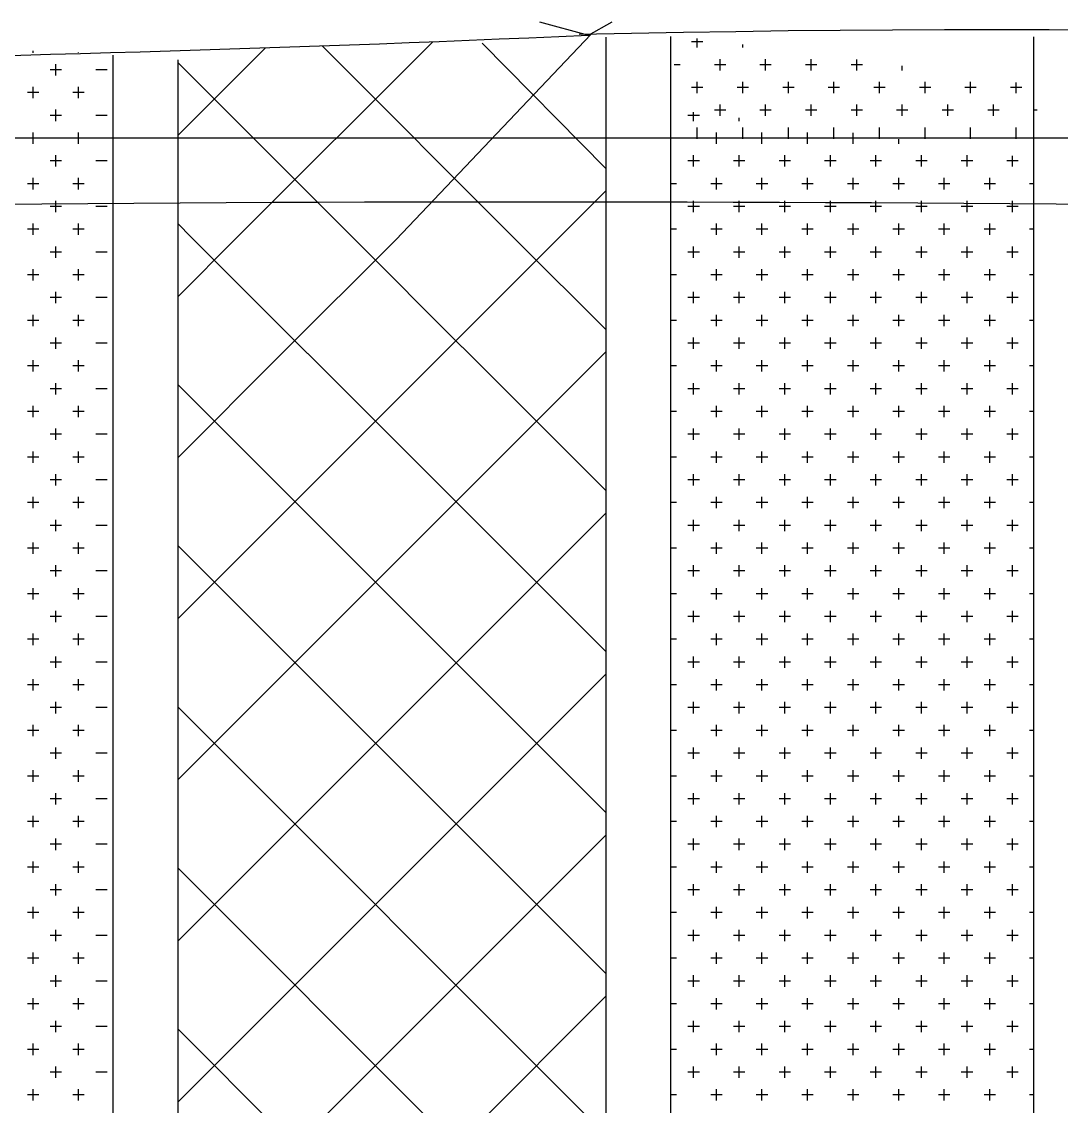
# Model space of a CAD drawing. Header units: inches. Extents: x 18.5 to 61, y 8.5 to 33.3.
# Drawn here: x 34.6891 to 34.9532, y 27.7545 to 28.0301 of the extents above; entities that cross this region are included whole.
import ezdxf

# ---------------------------------------------------------------- set-up
doc = ezdxf.new("R2010")
doc.units = ezdxf.units.IN
doc.header["$MEASUREMENT"] = 0
for name, color, linetype in [('02', 2, 'Continuous'), ('4', 4, 'Continuous'), ('8', 8, 'Continuous')]:
    doc.layers.add(name, color=color, linetype=linetype)

msp = doc.modelspace()

# ---------------------------------------------------------------- hatches: boundary and pattern name
at = {"layer": '8'}
h = msp.add_hatch(dxfattribs=at)
h.set_pattern_fill('ANSI37', color=256, scale=0.231517, style=0)
h.set_pattern_definition([(135, (276.779387, 181.9363), (0.0204634236, 0.0204634236), []), (45, (276.779387, 181.9363), (0.0204634236, -0.0204634236), [])])
h.paths.add_polyline_path([(34.72873, 27.94441), (34.83747, 27.94891), (34.83747, 27.47433), (34.72873, 27.47433)])

# ---------------------------------------------------------------- linework, layer by layer
at = {"layer": '02'}
for p, q in [((34.7842, 27.97476), (34.83365, 28.02687)), ((34.83747, 28.02615), (34.83747, 27.47433)), ((34.85395, 28.0263), (34.85395, 27.47433)), ((34.86074, 28.02349), (34.86074, 28.02579)), ((34.94621, 28.02624), (34.94621, 27.47433)), ((34.69197, 28.02221), (34.69197, 28.02268)), ((34.72873, 28.00114), (34.75104, 28.02345)), ((34.74378, 27.97527), (34.79352, 28.02501)), ((34.81517, 27.97419), (34.76541, 28.02395)), ((34.83747, 27.99282), (34.80606, 28.02463)), ((34.86218, 28.02494), (34.85929, 28.02494)), ((34.87231, 28.02349), (34.87231, 28.02433)), ((34.70355, 28.02221), (34.70355, 28.02224)), ((34.71225, 28.02162), (34.71225, 27.47433)), ((34.72873, 28.02037), (34.72873, 27.47433)), ((34.86653, 28.0177), (34.86653, 28.0206)), ((34.8781, 28.0177), (34.8781, 28.0206)), ((34.88968, 28.0177), (34.88968, 28.0206)), ((34.90125, 28.0177), (34.90125, 28.0205)), ((34.69921, 28.01787), (34.69631, 28.01787)), ((34.69776, 28.01642), (34.69776, 28.01932)), ((34.71078, 28.01787), (34.70789, 28.01787)), ((34.77352, 27.97492), (34.72873, 28.01971)), ((34.8564, 28.01915), (34.85486, 28.01915)), ((34.86797, 28.01915), (34.86508, 28.01915)), ((34.87955, 28.01915), (34.87665, 28.01915)), ((34.89112, 28.01915), (34.88823, 28.01915)), ((34.9027, 28.01915), (34.89981, 28.01915)), ((34.91283, 28.0177), (34.91283, 28.01889)), ((34.86074, 28.01192), (34.86074, 28.01481)), ((34.87231, 28.01192), (34.87231, 28.01481)), ((34.88389, 28.01192), (34.88389, 28.01481)), ((34.89547, 28.01192), (34.89547, 28.01481)), ((34.90704, 28.01192), (34.90704, 28.01481)), ((34.91862, 28.01192), (34.91862, 28.01481)), ((34.93019, 28.01192), (34.93019, 28.01481)), ((34.94177, 28.01192), (34.94177, 28.01465)), ((34.69342, 28.01208), (34.69052, 28.01208)), ((34.69197, 28.01064), (34.69197, 28.01353)), ((34.70499, 28.01208), (34.7021, 28.01208)), ((34.70355, 28.01064), (34.70355, 28.01353)), ((34.86218, 28.01336), (34.85929, 28.01336)), ((34.87376, 28.01336), (34.87087, 28.01336)), ((34.88534, 28.01336), (34.88244, 28.01336)), ((34.89691, 28.01336), (34.89402, 28.01336)), ((34.90849, 28.01336), (34.90559, 28.01336)), ((34.92006, 28.01336), (34.91717, 28.01336)), ((34.93164, 28.01336), (34.92875, 28.01336)), ((34.94322, 28.01336), (34.94032, 28.01336)), ((34.86653, 28.00613), (34.86653, 28.00902)), ((34.8781, 28.00613), (34.8781, 28.00902)), ((34.88968, 28.00613), (34.88968, 28.00902)), ((34.90125, 28.00613), (34.90125, 28.00902)), ((34.91283, 28.00613), (34.91283, 28.00902)), ((34.92441, 28.00613), (34.92441, 28.00902)), ((34.93598, 28.00613), (34.93598, 28.00902)), ((34.69921, 28.00629), (34.69631, 28.00629)), ((34.69776, 28.00485), (34.69776, 28.00774)), ((34.71078, 28.00629), (34.70789, 28.00629)), ((34.86127, 28.00629), (34.85837, 28.00629)), ((34.85982, 28.00485), (34.85982, 28.00714)), ((34.86797, 28.00757), (34.86508, 28.00757)), ((34.87955, 28.00757), (34.87665, 28.00757)), ((34.89112, 28.00757), (34.88823, 28.00757)), ((34.9027, 28.00757), (34.89981, 28.00757)), ((34.91428, 28.00757), (34.91138, 28.00757)), ((34.92585, 28.00757), (34.92296, 28.00757)), ((34.93743, 28.00757), (34.93453, 28.00757)), ((34.94713, 28.00757), (34.94611, 28.00757)), ((34.8714, 28.00485), (34.8714, 28.00569)), ((34.21736, 28.00057), (35.42063, 28.00057)), ((34.69197, 27.99906), (34.69197, 28.00195)), ((34.70355, 27.99906), (34.70355, 28.00195)), ((34.86074, 28.00034), (34.86074, 28.00323)), ((34.86561, 27.99906), (34.86561, 28.00195)), ((34.87231, 28.00034), (34.87231, 28.00323)), ((34.87718, 27.99906), (34.87718, 28.00195)), ((34.88389, 28.00034), (34.88389, 28.00323)), ((34.88876, 27.99906), (34.88876, 28.00195)), ((34.89547, 28.00034), (34.89547, 28.00323)), ((34.90034, 27.99906), (34.90034, 28.00186)), ((34.90704, 28.00034), (34.90704, 28.00323)), ((34.91862, 28.00034), (34.91862, 28.00323)), ((34.93019, 28.00034), (34.93019, 28.00323)), ((34.94177, 28.00034), (34.94177, 28.00323)), ((34.91191, 27.99906), (34.91191, 28.00024)), ((34.69776, 27.99327), (34.69776, 27.99617)), ((34.85982, 27.99327), (34.85982, 27.99617)), ((34.8714, 27.99327), (34.8714, 27.99617)), ((34.88297, 27.99327), (34.88297, 27.99617)), ((34.89455, 27.99327), (34.89455, 27.99617)), ((34.90612, 27.99327), (34.90612, 27.99617)), ((34.9177, 27.99327), (34.9177, 27.99617)), ((34.92928, 27.99327), (34.92928, 27.99617)), ((34.94085, 27.99327), (34.94085, 27.996)), ((34.69921, 27.99472), (34.69631, 27.99472)), ((34.71078, 27.99472), (34.70789, 27.99472)), ((34.86127, 27.99472), (34.85837, 27.99472)), ((34.87284, 27.99472), (34.86995, 27.99472)), ((34.88442, 27.99472), (34.88153, 27.99472)), ((34.89599, 27.99472), (34.8931, 27.99472)), ((34.90757, 27.99472), (34.90468, 27.99472)), ((34.91915, 27.99472), (34.91625, 27.99472)), ((34.93072, 27.99472), (34.92783, 27.99472)), ((34.9423, 27.99472), (34.9394, 27.99472)), ((34.69197, 27.98748), (34.69197, 27.99038)), ((34.70355, 27.98748), (34.70355, 27.99038)), ((34.86561, 27.98748), (34.86561, 27.99038)), ((34.87718, 27.98748), (34.87718, 27.99038)), ((34.88876, 27.98748), (34.88876, 27.99038)), ((34.90034, 27.98748), (34.90034, 27.99038)), ((34.91191, 27.98748), (34.91191, 27.99038)), ((34.92349, 27.98748), (34.92349, 27.99038)), ((34.93506, 27.98748), (34.93506, 27.99038)), ((34.69342, 27.98893), (34.69052, 27.98893)), ((34.70499, 27.98893), (34.7021, 27.98893)), ((34.82436, 27.974), (34.83747, 27.9871)), ((34.85548, 27.98893), (34.85395, 27.98893)), ((34.86706, 27.98893), (34.86416, 27.98893)), ((34.87863, 27.98893), (34.87574, 27.98893)), ((34.89021, 27.98893), (34.88731, 27.98893)), ((34.90178, 27.98893), (34.89889, 27.98893)), ((34.91336, 27.98893), (34.91046, 27.98893)), ((34.92493, 27.98893), (34.92204, 27.98893)), ((34.93651, 27.98893), (34.93362, 27.98893)), ((34.94621, 27.98893), (34.94519, 27.98893)), ((34.69776, 27.9817), (34.69776, 27.98459)), ((34.85982, 27.9817), (34.85982, 27.98459)), ((34.8714, 27.9817), (34.8714, 27.98459)), ((34.88297, 27.9817), (34.88297, 27.98459)), ((34.89455, 27.9817), (34.89455, 27.98459)), ((34.90612, 27.9817), (34.90612, 27.98459)), ((34.9177, 27.9817), (34.9177, 27.98459)), ((34.92928, 27.9817), (34.92928, 27.98459)), ((34.94085, 27.9817), (34.94085, 27.98459)), ((34.69921, 27.98314), (34.69631, 27.98314)), ((34.71078, 27.98314), (34.70789, 27.98314)), ((34.86127, 27.98314), (34.85837, 27.98314)), ((34.87284, 27.98314), (34.86995, 27.98314)), ((34.88442, 27.98314), (34.88153, 27.98314)), ((34.89599, 27.98314), (34.8931, 27.98314)), ((34.90757, 27.98314), (34.90468, 27.98314)), ((34.91915, 27.98314), (34.91625, 27.98314)), ((34.93072, 27.98314), (34.92783, 27.98314)), ((34.9423, 27.98314), (34.9394, 27.98314)), ((34.69197, 27.97591), (34.69197, 27.9788)), ((34.70355, 27.97591), (34.70355, 27.9788)), ((34.73215, 27.97537), (34.72873, 27.97879)), ((34.86561, 27.97591), (34.86561, 27.9788)), ((34.87718, 27.97591), (34.87718, 27.9788)), ((34.88876, 27.97591), (34.88876, 27.9788)), ((34.90034, 27.97591), (34.90034, 27.9788)), ((34.91191, 27.97591), (34.91191, 27.9788)), ((34.92349, 27.97591), (34.92349, 27.9788)), ((34.93506, 27.97591), (34.93506, 27.9788)), ((34.69342, 27.97735), (34.69052, 27.97735)), ((34.70499, 27.97735), (34.7021, 27.97735)), ((34.85548, 27.97735), (34.85395, 27.97735)), ((34.86706, 27.97735), (34.86416, 27.97735)), ((34.87863, 27.97735), (34.87574, 27.97735)), ((34.89021, 27.97735), (34.88731, 27.97735)), ((34.90178, 27.97735), (34.89889, 27.97735)), ((34.91336, 27.97735), (34.91046, 27.97735)), ((34.92493, 27.97735), (34.92204, 27.97735)), ((34.93651, 27.97735), (34.93362, 27.97735)), ((34.94621, 27.97735), (34.94519, 27.97735)), ((34.69776, 27.97012), (34.69776, 27.97301)), ((34.72873, 27.96021), (34.74378, 27.97527)), ((34.76174, 27.94577), (34.73215, 27.97537)), ((34.75493, 27.94549), (34.7842, 27.97476)), ((34.80104, 27.9474), (34.77352, 27.97492)), ((34.79762, 27.94726), (34.82436, 27.974)), ((34.83747, 27.9519), (34.81517, 27.97419)), ((34.85982, 27.97012), (34.85982, 27.97301)), ((34.8714, 27.97012), (34.8714, 27.97301)), ((34.88297, 27.97012), (34.88297, 27.97301)), ((34.89455, 27.97012), (34.89455, 27.97301)), ((34.90612, 27.97012), (34.90612, 27.97301)), ((34.9177, 27.97012), (34.9177, 27.97301)), ((34.92928, 27.97012), (34.92928, 27.97301)), ((34.94085, 27.97012), (34.94085, 27.97301)), ((34.69921, 27.97157), (34.69631, 27.97157)), ((34.71078, 27.97157), (34.70789, 27.97157)), ((34.86127, 27.97157), (34.85837, 27.97157)), ((34.87284, 27.97157), (34.86995, 27.97157)), ((34.88442, 27.97157), (34.88153, 27.97157)), ((34.89599, 27.97157), (34.8931, 27.97157)), ((34.90757, 27.97157), (34.90468, 27.97157)), ((34.91915, 27.97157), (34.91625, 27.97157)), ((34.93072, 27.97157), (34.92783, 27.97157)), ((34.9423, 27.97157), (34.9394, 27.97157)), ((34.69342, 27.96578), (34.69052, 27.96578)), ((34.69197, 27.96433), (34.69197, 27.96723)), ((34.70499, 27.96578), (34.7021, 27.96578)), ((34.70355, 27.96433), (34.70355, 27.96723)), ((34.85548, 27.96578), (34.85395, 27.96578)), ((34.86706, 27.96578), (34.86416, 27.96578)), ((34.86561, 27.96433), (34.86561, 27.96723)), ((34.87863, 27.96578), (34.87574, 27.96578)), ((34.87718, 27.96433), (34.87718, 27.96723)), ((34.89021, 27.96578), (34.88731, 27.96578)), ((34.88876, 27.96433), (34.88876, 27.96723)), ((34.90178, 27.96578), (34.89889, 27.96578)), ((34.90034, 27.96433), (34.90034, 27.96723)), ((34.91336, 27.96578), (34.91046, 27.96578)), ((34.91191, 27.96433), (34.91191, 27.96723)), ((34.92493, 27.96578), (34.92204, 27.96578)), ((34.92349, 27.96433), (34.92349, 27.96723)), ((34.93651, 27.96578), (34.93362, 27.96578)), ((34.93506, 27.96433), (34.93506, 27.96723)), ((34.94621, 27.96578), (34.94519, 27.96578)), ((34.69921, 27.95999), (34.69631, 27.95999)), ((34.69776, 27.95854), (34.69776, 27.96144)), ((34.71078, 27.95999), (34.70789, 27.95999)), ((34.86127, 27.95999), (34.85837, 27.95999)), ((34.85982, 27.95854), (34.85982, 27.96144)), ((34.87284, 27.95999), (34.86995, 27.95999)), ((34.8714, 27.95854), (34.8714, 27.96144)), ((34.88442, 27.95999), (34.88153, 27.95999)), ((34.88297, 27.95854), (34.88297, 27.96144)), ((34.89599, 27.95999), (34.8931, 27.95999)), ((34.89455, 27.95854), (34.89455, 27.96144)), ((34.90757, 27.95999), (34.90468, 27.95999)), ((34.90612, 27.95854), (34.90612, 27.96144)), ((34.91915, 27.95999), (34.91625, 27.95999)), ((34.9177, 27.95854), (34.9177, 27.96144)), ((34.93072, 27.95999), (34.92783, 27.95999)), ((34.92928, 27.95854), (34.92928, 27.96144)), ((34.9423, 27.95999), (34.9394, 27.95999)), ((34.94085, 27.95854), (34.94085, 27.96144)), ((34.69342, 27.9542), (34.69052, 27.9542)), ((34.69197, 27.95276), (34.69197, 27.95565)), ((34.70499, 27.9542), (34.7021, 27.9542)), ((34.70355, 27.95276), (34.70355, 27.95565)), ((34.85548, 27.9542), (34.85395, 27.9542)), ((34.86706, 27.9542), (34.86416, 27.9542)), ((34.86561, 27.95276), (34.86561, 27.95565)), ((34.87863, 27.9542), (34.87574, 27.9542)), ((34.87718, 27.95276), (34.87718, 27.95565)), ((34.89021, 27.9542), (34.88731, 27.9542)), ((34.88876, 27.95276), (34.88876, 27.95565)), ((34.90178, 27.9542), (34.89889, 27.9542)), ((34.90034, 27.95276), (34.90034, 27.95565)), ((34.91336, 27.9542), (34.91046, 27.9542)), ((34.91191, 27.95276), (34.91191, 27.95565)), ((34.92493, 27.9542), (34.92204, 27.9542)), ((34.92349, 27.95276), (34.92349, 27.95565)), ((34.93651, 27.9542), (34.93362, 27.9542)), ((34.93506, 27.95276), (34.93506, 27.95565)), ((34.94621, 27.9542), (34.94519, 27.9542)), ((34.69921, 27.94842), (34.69631, 27.94842)), ((34.69776, 27.94697), (34.69776, 27.94986)), ((34.71078, 27.94842), (34.70789, 27.94842)), ((34.86127, 27.94842), (34.85837, 27.94842)), ((34.85982, 27.94697), (34.85982, 27.94986)), ((34.87284, 27.94842), (34.86995, 27.94842)), ((34.8714, 27.94697), (34.8714, 27.94986)), ((34.88442, 27.94842), (34.88153, 27.94842)), ((34.88297, 27.94697), (34.88297, 27.94986)), ((34.89599, 27.94842), (34.8931, 27.94842)), ((34.89455, 27.94697), (34.89455, 27.94986)), ((34.90757, 27.94842), (34.90468, 27.94842)), ((34.90612, 27.94697), (34.90612, 27.94986)), ((34.91915, 27.94842), (34.91625, 27.94842)), ((34.9177, 27.94697), (34.9177, 27.94986)), ((34.93072, 27.94842), (34.92783, 27.94842)), ((34.92928, 27.94697), (34.92928, 27.94986)), ((34.9423, 27.94842), (34.9394, 27.94842)), ((34.94085, 27.94697), (34.94085, 27.94986)), ((34.69197, 27.94118), (34.69197, 27.94407)), ((34.70355, 27.94118), (34.70355, 27.94407)), ((34.86561, 27.94118), (34.86561, 27.94407)), ((34.87718, 27.94118), (34.87718, 27.94407)), ((34.88876, 27.94118), (34.88876, 27.94407)), ((34.90034, 27.94118), (34.90034, 27.94407)), ((34.91191, 27.94118), (34.91191, 27.94407)), ((34.92349, 27.94118), (34.92349, 27.94407)), ((34.93506, 27.94118), (34.93506, 27.94407)), ((34.69342, 27.94263), (34.69052, 27.94263)), ((34.70499, 27.94263), (34.7021, 27.94263)), ((34.85548, 27.94263), (34.85395, 27.94263)), ((34.86706, 27.94263), (34.86416, 27.94263)), ((34.87863, 27.94263), (34.87574, 27.94263)), ((34.89021, 27.94263), (34.88731, 27.94263)), ((34.90178, 27.94263), (34.89889, 27.94263)), ((34.91336, 27.94263), (34.91046, 27.94263)), ((34.92493, 27.94263), (34.92204, 27.94263)), ((34.93651, 27.94263), (34.93362, 27.94263)), ((34.94621, 27.94263), (34.94519, 27.94263)), ((34.69776, 27.93539), (34.69776, 27.93829)), ((34.85982, 27.93539), (34.85982, 27.93829)), ((34.8714, 27.93539), (34.8714, 27.93829)), ((34.88297, 27.93539), (34.88297, 27.93829)), ((34.89455, 27.93539), (34.89455, 27.93829)), ((34.90612, 27.93539), (34.90612, 27.93829)), ((34.9177, 27.93539), (34.9177, 27.93829)), ((34.92928, 27.93539), (34.92928, 27.93829)), ((34.94085, 27.93539), (34.94085, 27.93829)), ((34.69921, 27.93684), (34.69631, 27.93684)), ((34.71078, 27.93684), (34.70789, 27.93684)), ((34.86127, 27.93684), (34.85837, 27.93684)), ((34.87284, 27.93684), (34.86995, 27.93684)), ((34.88442, 27.93684), (34.88153, 27.93684)), ((34.89599, 27.93684), (34.8931, 27.93684)), ((34.90757, 27.93684), (34.90468, 27.93684)), ((34.91915, 27.93684), (34.91625, 27.93684)), ((34.93072, 27.93684), (34.92783, 27.93684)), ((34.9423, 27.93684), (34.9394, 27.93684)), ((34.69197, 27.9296), (34.69197, 27.9325)), ((34.70355, 27.9296), (34.70355, 27.9325)), ((34.86561, 27.9296), (34.86561, 27.9325)), ((34.87718, 27.9296), (34.87718, 27.9325)), ((34.88876, 27.9296), (34.88876, 27.9325)), ((34.90034, 27.9296), (34.90034, 27.9325)), ((34.91191, 27.9296), (34.91191, 27.9325)), ((34.92349, 27.9296), (34.92349, 27.9325)), ((34.93506, 27.9296), (34.93506, 27.9325)), ((34.69342, 27.93105), (34.69052, 27.93105)), ((34.70499, 27.93105), (34.7021, 27.93105)), ((34.85548, 27.93105), (34.85395, 27.93105)), ((34.86706, 27.93105), (34.86416, 27.93105)), ((34.87863, 27.93105), (34.87574, 27.93105)), ((34.89021, 27.93105), (34.88731, 27.93105)), ((34.90178, 27.93105), (34.89889, 27.93105)), ((34.91336, 27.93105), (34.91046, 27.93105)), ((34.92493, 27.93105), (34.92204, 27.93105)), ((34.93651, 27.93105), (34.93362, 27.93105)), ((34.94621, 27.93105), (34.94519, 27.93105)), ((34.69776, 27.92382), (34.69776, 27.92671)), ((34.85982, 27.92382), (34.85982, 27.92671)), ((34.8714, 27.92382), (34.8714, 27.92671)), ((34.88297, 27.92382), (34.88297, 27.92671)), ((34.89455, 27.92382), (34.89455, 27.92671)), ((34.90612, 27.92382), (34.90612, 27.92671)), ((34.9177, 27.92382), (34.9177, 27.92671)), ((34.92928, 27.92382), (34.92928, 27.92671)), ((34.94085, 27.92382), (34.94085, 27.92671)), ((34.69921, 27.92526), (34.69631, 27.92526)), ((34.71078, 27.92526), (34.70789, 27.92526)), ((34.86127, 27.92526), (34.85837, 27.92526)), ((34.87284, 27.92526), (34.86995, 27.92526)), ((34.88442, 27.92526), (34.88153, 27.92526)), ((34.89599, 27.92526), (34.8931, 27.92526)), ((34.90757, 27.92526), (34.90468, 27.92526)), ((34.91915, 27.92526), (34.91625, 27.92526)), ((34.93072, 27.92526), (34.92783, 27.92526)), ((34.9423, 27.92526), (34.9394, 27.92526)), ((34.69197, 27.91803), (34.69197, 27.92092)), ((34.70355, 27.91803), (34.70355, 27.92092)), ((34.86561, 27.91803), (34.86561, 27.92092)), ((34.87718, 27.91803), (34.87718, 27.92092)), ((34.88876, 27.91803), (34.88876, 27.92092)), ((34.90034, 27.91803), (34.90034, 27.92092)), ((34.91191, 27.91803), (34.91191, 27.92092)), ((34.92349, 27.91803), (34.92349, 27.92092)), ((34.93506, 27.91803), (34.93506, 27.92092)), ((34.69342, 27.91948), (34.69052, 27.91948)), ((34.70499, 27.91948), (34.7021, 27.91948)), ((34.85548, 27.91948), (34.85395, 27.91948)), ((34.86706, 27.91948), (34.86416, 27.91948)), ((34.87863, 27.91948), (34.87574, 27.91948)), ((34.89021, 27.91948), (34.88731, 27.91948)), ((34.90178, 27.91948), (34.89889, 27.91948)), ((34.91336, 27.91948), (34.91046, 27.91948)), ((34.92493, 27.91948), (34.92204, 27.91948)), ((34.93651, 27.91948), (34.93362, 27.91948)), ((34.94621, 27.91948), (34.94519, 27.91948)), ((34.69921, 27.91369), (34.69631, 27.91369)), ((34.69776, 27.91224), (34.69776, 27.91513)), ((34.71078, 27.91369), (34.70789, 27.91369)), ((34.86127, 27.91369), (34.85837, 27.91369)), ((34.85982, 27.91224), (34.85982, 27.91513)), ((34.87284, 27.91369), (34.86995, 27.91369)), ((34.8714, 27.91224), (34.8714, 27.91513)), ((34.88442, 27.91369), (34.88153, 27.91369)), ((34.88297, 27.91224), (34.88297, 27.91513)), ((34.89599, 27.91369), (34.8931, 27.91369)), ((34.89455, 27.91224), (34.89455, 27.91513)), ((34.90757, 27.91369), (34.90468, 27.91369)), ((34.90612, 27.91224), (34.90612, 27.91513)), ((34.91915, 27.91369), (34.91625, 27.91369)), ((34.9177, 27.91224), (34.9177, 27.91513)), ((34.93072, 27.91369), (34.92783, 27.91369)), ((34.92928, 27.91224), (34.92928, 27.91513)), ((34.9423, 27.91369), (34.9394, 27.91369)), ((34.94085, 27.91224), (34.94085, 27.91513)), ((34.69342, 27.9079), (34.69052, 27.9079)), ((34.69197, 27.90645), (34.69197, 27.90935)), ((34.70499, 27.9079), (34.7021, 27.9079)), ((34.70355, 27.90645), (34.70355, 27.90935)), ((34.85548, 27.9079), (34.85395, 27.9079)), ((34.86706, 27.9079), (34.86416, 27.9079)), ((34.86561, 27.90645), (34.86561, 27.90935)), ((34.87863, 27.9079), (34.87574, 27.9079)), ((34.87718, 27.90645), (34.87718, 27.90935)), ((34.89021, 27.9079), (34.88731, 27.9079)), ((34.88876, 27.90645), (34.88876, 27.90935)), ((34.90178, 27.9079), (34.89889, 27.9079)), ((34.90034, 27.90645), (34.90034, 27.90935)), ((34.91336, 27.9079), (34.91046, 27.9079)), ((34.91191, 27.90645), (34.91191, 27.90935)), ((34.92493, 27.9079), (34.92204, 27.9079)), ((34.92349, 27.90645), (34.92349, 27.90935)), ((34.93651, 27.9079), (34.93362, 27.9079)), ((34.93506, 27.90645), (34.93506, 27.90935)), ((34.94621, 27.9079), (34.94519, 27.9079)), ((34.69921, 27.90211), (34.69631, 27.90211)), ((34.69776, 27.90066), (34.69776, 27.90356)), ((34.71078, 27.90211), (34.70789, 27.90211)), ((34.86127, 27.90211), (34.85837, 27.90211)), ((34.85982, 27.90066), (34.85982, 27.90356)), ((34.87284, 27.90211), (34.86995, 27.90211)), ((34.8714, 27.90066), (34.8714, 27.90356)), ((34.88442, 27.90211), (34.88153, 27.90211)), ((34.88297, 27.90066), (34.88297, 27.90356)), ((34.89599, 27.90211), (34.8931, 27.90211)), ((34.89455, 27.90066), (34.89455, 27.90356)), ((34.90757, 27.90211), (34.90468, 27.90211)), ((34.90612, 27.90066), (34.90612, 27.90356)), ((34.91915, 27.90211), (34.91625, 27.90211)), ((34.9177, 27.90066), (34.9177, 27.90356)), ((34.93072, 27.90211), (34.92783, 27.90211)), ((34.92928, 27.90066), (34.92928, 27.90356)), ((34.9423, 27.90211), (34.9394, 27.90211)), ((34.94085, 27.90066), (34.94085, 27.90356)), ((34.69342, 27.89632), (34.69052, 27.89632)), ((34.69197, 27.89488), (34.69197, 27.89777)), ((34.70499, 27.89632), (34.7021, 27.89632)), ((34.70355, 27.89488), (34.70355, 27.89777)), ((34.85548, 27.89632), (34.85395, 27.89632)), ((34.86706, 27.89632), (34.86416, 27.89632)), ((34.86561, 27.89488), (34.86561, 27.89777)), ((34.87863, 27.89632), (34.87574, 27.89632)), ((34.87718, 27.89488), (34.87718, 27.89777)), ((34.89021, 27.89632), (34.88731, 27.89632)), ((34.88876, 27.89488), (34.88876, 27.89777)), ((34.90178, 27.89632), (34.89889, 27.89632)), ((34.90034, 27.89488), (34.90034, 27.89777)), ((34.91336, 27.89632), (34.91046, 27.89632)), ((34.91191, 27.89488), (34.91191, 27.89777)), ((34.92493, 27.89632), (34.92204, 27.89632)), ((34.92349, 27.89488), (34.92349, 27.89777)), ((34.93651, 27.89632), (34.93362, 27.89632)), ((34.93506, 27.89488), (34.93506, 27.89777)), ((34.94621, 27.89632), (34.94519, 27.89632)), ((34.69921, 27.89054), (34.69631, 27.89054)), ((34.69776, 27.88909), (34.69776, 27.89198)), ((34.71078, 27.89054), (34.70789, 27.89054)), ((34.86127, 27.89054), (34.85837, 27.89054)), ((34.85982, 27.88909), (34.85982, 27.89198)), ((34.87284, 27.89054), (34.86995, 27.89054)), ((34.8714, 27.88909), (34.8714, 27.89198)), ((34.88442, 27.89054), (34.88153, 27.89054)), ((34.88297, 27.88909), (34.88297, 27.89198)), ((34.89599, 27.89054), (34.8931, 27.89054)), ((34.89455, 27.88909), (34.89455, 27.89198)), ((34.90757, 27.89054), (34.90468, 27.89054)), ((34.90612, 27.88909), (34.90612, 27.89198)), ((34.91915, 27.89054), (34.91625, 27.89054)), ((34.9177, 27.88909), (34.9177, 27.89198)), ((34.93072, 27.89054), (34.92783, 27.89054)), ((34.92928, 27.88909), (34.92928, 27.89198)), ((34.9423, 27.89054), (34.9394, 27.89054)), ((34.94085, 27.88909), (34.94085, 27.89198)), ((34.69197, 27.8833), (34.69197, 27.88619)), ((34.70355, 27.8833), (34.70355, 27.88619)), ((34.86561, 27.8833), (34.86561, 27.88619)), ((34.87718, 27.8833), (34.87718, 27.88619)), ((34.88876, 27.8833), (34.88876, 27.88619)), ((34.90034, 27.8833), (34.90034, 27.88619)), ((34.91191, 27.8833), (34.91191, 27.88619)), ((34.92349, 27.8833), (34.92349, 27.88619)), ((34.93506, 27.8833), (34.93506, 27.88619)), ((34.69342, 27.88475), (34.69052, 27.88475)), ((34.70499, 27.88475), (34.7021, 27.88475)), ((34.85548, 27.88475), (34.85395, 27.88475)), ((34.86706, 27.88475), (34.86416, 27.88475)), ((34.87863, 27.88475), (34.87574, 27.88475)), ((34.89021, 27.88475), (34.88731, 27.88475)), ((34.90178, 27.88475), (34.89889, 27.88475)), ((34.91336, 27.88475), (34.91046, 27.88475)), ((34.92493, 27.88475), (34.92204, 27.88475)), ((34.93651, 27.88475), (34.93362, 27.88475)), ((34.94621, 27.88475), (34.94519, 27.88475)), ((34.69776, 27.87751), (34.69776, 27.88041)), ((34.85982, 27.87751), (34.85982, 27.88041)), ((34.8714, 27.87751), (34.8714, 27.88041)), ((34.88297, 27.87751), (34.88297, 27.88041)), ((34.89455, 27.87751), (34.89455, 27.88041)), ((34.90612, 27.87751), (34.90612, 27.88041)), ((34.9177, 27.87751), (34.9177, 27.88041)), ((34.92928, 27.87751), (34.92928, 27.88041)), ((34.94085, 27.87751), (34.94085, 27.88041)), ((34.69921, 27.87896), (34.69631, 27.87896)), ((34.71078, 27.87896), (34.70789, 27.87896)), ((34.86127, 27.87896), (34.85837, 27.87896)), ((34.87284, 27.87896), (34.86995, 27.87896)), ((34.88442, 27.87896), (34.88153, 27.87896)), ((34.89599, 27.87896), (34.8931, 27.87896)), ((34.90757, 27.87896), (34.90468, 27.87896)), ((34.91915, 27.87896), (34.91625, 27.87896)), ((34.93072, 27.87896), (34.92783, 27.87896)), ((34.9423, 27.87896), (34.9394, 27.87896)), ((34.69197, 27.87172), (34.69197, 27.87462)), ((34.70355, 27.87172), (34.70355, 27.87462)), ((34.86561, 27.87172), (34.86561, 27.87462)), ((34.87718, 27.87172), (34.87718, 27.87462)), ((34.88876, 27.87172), (34.88876, 27.87462)), ((34.90034, 27.87172), (34.90034, 27.87462)), ((34.91191, 27.87172), (34.91191, 27.87462)), ((34.92349, 27.87172), (34.92349, 27.87462)), ((34.93506, 27.87172), (34.93506, 27.87462)), ((34.69342, 27.87317), (34.69052, 27.87317)), ((34.70499, 27.87317), (34.7021, 27.87317)), ((34.85548, 27.87317), (34.85395, 27.87317)), ((34.86706, 27.87317), (34.86416, 27.87317)), ((34.87863, 27.87317), (34.87574, 27.87317)), ((34.89021, 27.87317), (34.88731, 27.87317)), ((34.90178, 27.87317), (34.89889, 27.87317)), ((34.91336, 27.87317), (34.91046, 27.87317)), ((34.92493, 27.87317), (34.92204, 27.87317)), ((34.93651, 27.87317), (34.93362, 27.87317)), ((34.94621, 27.87317), (34.94519, 27.87317)), ((34.69776, 27.86594), (34.69776, 27.86883)), ((34.85982, 27.86594), (34.85982, 27.86883)), ((34.8714, 27.86594), (34.8714, 27.86883)), ((34.88297, 27.86594), (34.88297, 27.86883)), ((34.89455, 27.86594), (34.89455, 27.86883)), ((34.90612, 27.86594), (34.90612, 27.86883)), ((34.9177, 27.86594), (34.9177, 27.86883)), ((34.92928, 27.86594), (34.92928, 27.86883)), ((34.94085, 27.86594), (34.94085, 27.86883)), ((34.69921, 27.86738), (34.69631, 27.86738)), ((34.71078, 27.86738), (34.70789, 27.86738)), ((34.86127, 27.86738), (34.85837, 27.86738)), ((34.87284, 27.86738), (34.86995, 27.86738)), ((34.88442, 27.86738), (34.88153, 27.86738)), ((34.89599, 27.86738), (34.8931, 27.86738)), ((34.90757, 27.86738), (34.90468, 27.86738)), ((34.91915, 27.86738), (34.91625, 27.86738)), ((34.93072, 27.86738), (34.92783, 27.86738)), ((34.9423, 27.86738), (34.9394, 27.86738)), ((34.69197, 27.86015), (34.69197, 27.86304)), ((34.70355, 27.86015), (34.70355, 27.86304)), ((34.86561, 27.86015), (34.86561, 27.86304)), ((34.87718, 27.86015), (34.87718, 27.86304)), ((34.88876, 27.86015), (34.88876, 27.86304)), ((34.90034, 27.86015), (34.90034, 27.86304)), ((34.91191, 27.86015), (34.91191, 27.86304)), ((34.92349, 27.86015), (34.92349, 27.86304)), ((34.93506, 27.86015), (34.93506, 27.86304)), ((34.69342, 27.8616), (34.69052, 27.8616)), ((34.70499, 27.8616), (34.7021, 27.8616)), ((34.85548, 27.8616), (34.85395, 27.8616)), ((34.86706, 27.8616), (34.86416, 27.8616)), ((34.87863, 27.8616), (34.87574, 27.8616)), ((34.89021, 27.8616), (34.88731, 27.8616)), ((34.90178, 27.8616), (34.89889, 27.8616)), ((34.91336, 27.8616), (34.91046, 27.8616)), ((34.92493, 27.8616), (34.92204, 27.8616)), ((34.93651, 27.8616), (34.93362, 27.8616)), ((34.94621, 27.8616), (34.94519, 27.8616)), ((34.69921, 27.85581), (34.69631, 27.85581)), ((34.69776, 27.85436), (34.69776, 27.85726)), ((34.71078, 27.85581), (34.70789, 27.85581)), ((34.86127, 27.85581), (34.85837, 27.85581)), ((34.85982, 27.85436), (34.85982, 27.85726)), ((34.87284, 27.85581), (34.86995, 27.85581)), ((34.8714, 27.85436), (34.8714, 27.85726)), ((34.88442, 27.85581), (34.88153, 27.85581)), ((34.88297, 27.85436), (34.88297, 27.85726)), ((34.89599, 27.85581), (34.8931, 27.85581)), ((34.89455, 27.85436), (34.89455, 27.85726)), ((34.90757, 27.85581), (34.90468, 27.85581)), ((34.90612, 27.85436), (34.90612, 27.85726)), ((34.91915, 27.85581), (34.91625, 27.85581)), ((34.9177, 27.85436), (34.9177, 27.85726)), ((34.93072, 27.85581), (34.92783, 27.85581)), ((34.92928, 27.85436), (34.92928, 27.85726)), ((34.9423, 27.85581), (34.9394, 27.85581)), ((34.94085, 27.85436), (34.94085, 27.85726)), ((34.69342, 27.85002), (34.69052, 27.85002)), ((34.69197, 27.84857), (34.69197, 27.85147)), ((34.70499, 27.85002), (34.7021, 27.85002)), ((34.70355, 27.84857), (34.70355, 27.85147)), ((34.85548, 27.85002), (34.85395, 27.85002)), ((34.86706, 27.85002), (34.86416, 27.85002)), ((34.86561, 27.84857), (34.86561, 27.85147)), ((34.87863, 27.85002), (34.87574, 27.85002)), ((34.87718, 27.84857), (34.87718, 27.85147)), ((34.89021, 27.85002), (34.88731, 27.85002)), ((34.88876, 27.84857), (34.88876, 27.85147)), ((34.90178, 27.85002), (34.89889, 27.85002)), ((34.90034, 27.84857), (34.90034, 27.85147)), ((34.91336, 27.85002), (34.91046, 27.85002)), ((34.91191, 27.84857), (34.91191, 27.85147)), ((34.92493, 27.85002), (34.92204, 27.85002)), ((34.92349, 27.84857), (34.92349, 27.85147)), ((34.93651, 27.85002), (34.93362, 27.85002)), ((34.93506, 27.84857), (34.93506, 27.85147)), ((34.94621, 27.85002), (34.94519, 27.85002)), ((34.69921, 27.84423), (34.69631, 27.84423)), ((34.69776, 27.84279), (34.69776, 27.84568)), ((34.71078, 27.84423), (34.70789, 27.84423)), ((34.86127, 27.84423), (34.85837, 27.84423)), ((34.85982, 27.84279), (34.85982, 27.84568)), ((34.87284, 27.84423), (34.86995, 27.84423)), ((34.8714, 27.84279), (34.8714, 27.84568)), ((34.88442, 27.84423), (34.88153, 27.84423)), ((34.88297, 27.84279), (34.88297, 27.84568)), ((34.89599, 27.84423), (34.8931, 27.84423)), ((34.89455, 27.84279), (34.89455, 27.84568)), ((34.90757, 27.84423), (34.90468, 27.84423)), ((34.90612, 27.84279), (34.90612, 27.84568)), ((34.91915, 27.84423), (34.91625, 27.84423)), ((34.9177, 27.84279), (34.9177, 27.84568)), ((34.93072, 27.84423), (34.92783, 27.84423)), ((34.92928, 27.84279), (34.92928, 27.84568)), ((34.9423, 27.84423), (34.9394, 27.84423)), ((34.94085, 27.84279), (34.94085, 27.84568)), ((34.69342, 27.83844), (34.69052, 27.83844)), ((34.69197, 27.837), (34.69197, 27.83989)), ((34.70499, 27.83844), (34.7021, 27.83844)), ((34.70355, 27.837), (34.70355, 27.83989)), ((34.85548, 27.83844), (34.85395, 27.83844)), ((34.86706, 27.83844), (34.86416, 27.83844)), ((34.86561, 27.837), (34.86561, 27.83989)), ((34.87863, 27.83844), (34.87574, 27.83844)), ((34.87718, 27.837), (34.87718, 27.83989)), ((34.89021, 27.83844), (34.88731, 27.83844)), ((34.88876, 27.837), (34.88876, 27.83989)), ((34.90178, 27.83844), (34.89889, 27.83844)), ((34.90034, 27.837), (34.90034, 27.83989)), ((34.91336, 27.83844), (34.91046, 27.83844)), ((34.91191, 27.837), (34.91191, 27.83989)), ((34.92493, 27.83844), (34.92204, 27.83844)), ((34.92349, 27.837), (34.92349, 27.83989)), ((34.93651, 27.83844), (34.93362, 27.83844)), ((34.93506, 27.837), (34.93506, 27.83989)), ((34.94621, 27.83844), (34.94519, 27.83844)), ((34.69921, 27.83266), (34.69631, 27.83266)), ((34.69776, 27.83121), (34.69776, 27.8341)), ((34.71078, 27.83266), (34.70789, 27.83266)), ((34.86127, 27.83266), (34.85837, 27.83266)), ((34.85982, 27.83121), (34.85982, 27.8341)), ((34.87284, 27.83266), (34.86995, 27.83266)), ((34.8714, 27.83121), (34.8714, 27.8341)), ((34.88442, 27.83266), (34.88153, 27.83266)), ((34.88297, 27.83121), (34.88297, 27.8341)), ((34.89599, 27.83266), (34.8931, 27.83266)), ((34.89455, 27.83121), (34.89455, 27.8341)), ((34.90757, 27.83266), (34.90468, 27.83266)), ((34.90612, 27.83121), (34.90612, 27.8341)), ((34.91915, 27.83266), (34.91625, 27.83266)), ((34.9177, 27.83121), (34.9177, 27.8341)), ((34.93072, 27.83266), (34.92783, 27.83266)), ((34.92928, 27.83121), (34.92928, 27.8341)), ((34.9423, 27.83266), (34.9394, 27.83266)), ((34.94085, 27.83121), (34.94085, 27.8341)), ((34.69197, 27.82542), (34.69197, 27.82832)), ((34.70355, 27.82542), (34.70355, 27.82832)), ((34.86561, 27.82542), (34.86561, 27.82832)), ((34.87718, 27.82542), (34.87718, 27.82832)), ((34.88876, 27.82542), (34.88876, 27.82832)), ((34.90034, 27.82542), (34.90034, 27.82832)), ((34.91191, 27.82542), (34.91191, 27.82832)), ((34.92349, 27.82542), (34.92349, 27.82832)), ((34.93506, 27.82542), (34.93506, 27.82832)), ((34.69342, 27.82687), (34.69052, 27.82687)), ((34.70499, 27.82687), (34.7021, 27.82687)), ((34.85548, 27.82687), (34.85395, 27.82687)), ((34.86706, 27.82687), (34.86416, 27.82687)), ((34.87863, 27.82687), (34.87574, 27.82687)), ((34.89021, 27.82687), (34.88731, 27.82687)), ((34.90178, 27.82687), (34.89889, 27.82687)), ((34.91336, 27.82687), (34.91046, 27.82687)), ((34.92493, 27.82687), (34.92204, 27.82687)), ((34.93651, 27.82687), (34.93362, 27.82687)), ((34.94621, 27.82687), (34.94519, 27.82687)), ((34.69776, 27.81963), (34.69776, 27.82253)), ((34.85982, 27.81963), (34.85982, 27.82253)), ((34.8714, 27.81963), (34.8714, 27.82253)), ((34.88297, 27.81963), (34.88297, 27.82253)), ((34.89455, 27.81963), (34.89455, 27.82253)), ((34.90612, 27.81963), (34.90612, 27.82253)), ((34.9177, 27.81963), (34.9177, 27.82253)), ((34.92928, 27.81963), (34.92928, 27.82253)), ((34.94085, 27.81963), (34.94085, 27.82253)), ((34.69921, 27.82108), (34.69631, 27.82108)), ((34.71078, 27.82108), (34.70789, 27.82108)), ((34.86127, 27.82108), (34.85837, 27.82108)), ((34.87284, 27.82108), (34.86995, 27.82108)), ((34.88442, 27.82108), (34.88153, 27.82108)), ((34.89599, 27.82108), (34.8931, 27.82108)), ((34.90757, 27.82108), (34.90468, 27.82108)), ((34.91915, 27.82108), (34.91625, 27.82108)), ((34.93072, 27.82108), (34.92783, 27.82108)), ((34.9423, 27.82108), (34.9394, 27.82108)), ((34.69197, 27.81385), (34.69197, 27.81674)), ((34.70355, 27.81385), (34.70355, 27.81674)), ((34.86561, 27.81385), (34.86561, 27.81674)), ((34.87718, 27.81385), (34.87718, 27.81674)), ((34.88876, 27.81385), (34.88876, 27.81674)), ((34.90034, 27.81385), (34.90034, 27.81674)), ((34.91191, 27.81385), (34.91191, 27.81674)), ((34.92349, 27.81385), (34.92349, 27.81674)), ((34.93506, 27.81385), (34.93506, 27.81674)), ((34.69342, 27.81529), (34.69052, 27.81529)), ((34.70499, 27.81529), (34.7021, 27.81529)), ((34.85548, 27.81529), (34.85395, 27.81529)), ((34.86706, 27.81529), (34.86416, 27.81529)), ((34.87863, 27.81529), (34.87574, 27.81529)), ((34.89021, 27.81529), (34.88731, 27.81529)), ((34.90178, 27.81529), (34.89889, 27.81529)), ((34.91336, 27.81529), (34.91046, 27.81529)), ((34.92493, 27.81529), (34.92204, 27.81529)), ((34.93651, 27.81529), (34.93362, 27.81529)), ((34.94621, 27.81529), (34.94519, 27.81529)), ((34.69776, 27.80806), (34.69776, 27.81095)), ((34.85982, 27.80806), (34.85982, 27.81095)), ((34.8714, 27.80806), (34.8714, 27.81095)), ((34.88297, 27.80806), (34.88297, 27.81095)), ((34.89455, 27.80806), (34.89455, 27.81095)), ((34.90612, 27.80806), (34.90612, 27.81095)), ((34.9177, 27.80806), (34.9177, 27.81095)), ((34.92928, 27.80806), (34.92928, 27.81095)), ((34.94085, 27.80806), (34.94085, 27.81095)), ((34.69921, 27.8095), (34.69631, 27.8095)), ((34.71078, 27.8095), (34.70789, 27.8095)), ((34.86127, 27.8095), (34.85837, 27.8095)), ((34.87284, 27.8095), (34.86995, 27.8095)), ((34.88442, 27.8095), (34.88153, 27.8095)), ((34.89599, 27.8095), (34.8931, 27.8095)), ((34.90757, 27.8095), (34.90468, 27.8095)), ((34.91915, 27.8095), (34.91625, 27.8095)), ((34.93072, 27.8095), (34.92783, 27.8095)), ((34.9423, 27.8095), (34.9394, 27.8095)), ((34.69197, 27.80227), (34.69197, 27.80516)), ((34.70355, 27.80227), (34.70355, 27.80516)), ((34.86561, 27.80227), (34.86561, 27.80516)), ((34.87718, 27.80227), (34.87718, 27.80516)), ((34.88876, 27.80227), (34.88876, 27.80516)), ((34.90034, 27.80227), (34.90034, 27.80516)), ((34.91191, 27.80227), (34.91191, 27.80516)), ((34.92349, 27.80227), (34.92349, 27.80516)), ((34.93506, 27.80227), (34.93506, 27.80516)), ((34.69342, 27.80372), (34.69052, 27.80372)), ((34.70499, 27.80372), (34.7021, 27.80372)), ((34.85548, 27.80372), (34.85395, 27.80372)), ((34.86706, 27.80372), (34.86416, 27.80372)), ((34.87863, 27.80372), (34.87574, 27.80372)), ((34.89021, 27.80372), (34.88731, 27.80372)), ((34.90178, 27.80372), (34.89889, 27.80372)), ((34.91336, 27.80372), (34.91046, 27.80372)), ((34.92493, 27.80372), (34.92204, 27.80372)), ((34.93651, 27.80372), (34.93362, 27.80372)), ((34.94621, 27.80372), (34.94519, 27.80372)), ((34.69921, 27.79793), (34.69631, 27.79793)), ((34.69776, 27.79648), (34.69776, 27.79938)), ((34.71078, 27.79793), (34.70789, 27.79793)), ((34.86127, 27.79793), (34.85837, 27.79793)), ((34.85982, 27.79648), (34.85982, 27.79938)), ((34.87284, 27.79793), (34.86995, 27.79793)), ((34.8714, 27.79648), (34.8714, 27.79938)), ((34.88442, 27.79793), (34.88153, 27.79793)), ((34.88297, 27.79648), (34.88297, 27.79938)), ((34.89599, 27.79793), (34.8931, 27.79793)), ((34.89455, 27.79648), (34.89455, 27.79938)), ((34.90757, 27.79793), (34.90468, 27.79793)), ((34.90612, 27.79648), (34.90612, 27.79938)), ((34.91915, 27.79793), (34.91625, 27.79793)), ((34.9177, 27.79648), (34.9177, 27.79938)), ((34.93072, 27.79793), (34.92783, 27.79793)), ((34.92928, 27.79648), (34.92928, 27.79938)), ((34.9423, 27.79793), (34.9394, 27.79793)), ((34.94085, 27.79648), (34.94085, 27.79938)), ((34.69342, 27.79214), (34.69052, 27.79214)), ((34.69197, 27.79069), (34.69197, 27.79359)), ((34.70499, 27.79214), (34.7021, 27.79214)), ((34.70355, 27.79069), (34.70355, 27.79359)), ((34.85548, 27.79214), (34.85395, 27.79214)), ((34.86706, 27.79214), (34.86416, 27.79214)), ((34.86561, 27.79069), (34.86561, 27.79359)), ((34.87863, 27.79214), (34.87574, 27.79214)), ((34.87718, 27.79069), (34.87718, 27.79359)), ((34.89021, 27.79214), (34.88731, 27.79214)), ((34.88876, 27.79069), (34.88876, 27.79359)), ((34.90178, 27.79214), (34.89889, 27.79214)), ((34.90034, 27.79069), (34.90034, 27.79359)), ((34.91336, 27.79214), (34.91046, 27.79214)), ((34.91191, 27.79069), (34.91191, 27.79359)), ((34.92493, 27.79214), (34.92204, 27.79214)), ((34.92349, 27.79069), (34.92349, 27.79359)), ((34.93651, 27.79214), (34.93362, 27.79214)), ((34.93506, 27.79069), (34.93506, 27.79359)), ((34.94621, 27.79214), (34.94519, 27.79214)), ((34.69921, 27.78635), (34.69631, 27.78635)), ((34.69776, 27.78491), (34.69776, 27.7878)), ((34.71078, 27.78635), (34.70789, 27.78635)), ((34.86127, 27.78635), (34.85837, 27.78635)), ((34.85982, 27.78491), (34.85982, 27.7878)), ((34.87284, 27.78635), (34.86995, 27.78635)), ((34.8714, 27.78491), (34.8714, 27.7878)), ((34.88442, 27.78635), (34.88153, 27.78635)), ((34.88297, 27.78491), (34.88297, 27.7878)), ((34.89599, 27.78635), (34.8931, 27.78635)), ((34.89455, 27.78491), (34.89455, 27.7878)), ((34.90757, 27.78635), (34.90468, 27.78635)), ((34.90612, 27.78491), (34.90612, 27.7878)), ((34.91915, 27.78635), (34.91625, 27.78635)), ((34.9177, 27.78491), (34.9177, 27.7878)), ((34.93072, 27.78635), (34.92783, 27.78635)), ((34.92928, 27.78491), (34.92928, 27.7878)), ((34.9423, 27.78635), (34.9394, 27.78635)), ((34.94085, 27.78491), (34.94085, 27.7878)), ((34.69342, 27.78057), (34.69052, 27.78057)), ((34.69197, 27.77912), (34.69197, 27.78201)), ((34.70499, 27.78057), (34.7021, 27.78057)), ((34.70355, 27.77912), (34.70355, 27.78201)), ((34.85548, 27.78057), (34.85395, 27.78057)), ((34.86706, 27.78057), (34.86416, 27.78057)), ((34.86561, 27.77912), (34.86561, 27.78201)), ((34.87863, 27.78057), (34.87574, 27.78057)), ((34.87718, 27.77912), (34.87718, 27.78201)), ((34.89021, 27.78057), (34.88731, 27.78057)), ((34.88876, 27.77912), (34.88876, 27.78201)), ((34.90178, 27.78057), (34.89889, 27.78057)), ((34.90034, 27.77912), (34.90034, 27.78201)), ((34.91336, 27.78057), (34.91046, 27.78057)), ((34.91191, 27.77912), (34.91191, 27.78201)), ((34.92493, 27.78057), (34.92204, 27.78057)), ((34.92349, 27.77912), (34.92349, 27.78201)), ((34.93651, 27.78057), (34.93362, 27.78057)), ((34.93506, 27.77912), (34.93506, 27.78201)), ((34.94621, 27.78057), (34.94519, 27.78057)), ((34.69921, 27.77478), (34.69631, 27.77478)), ((34.69776, 27.77333), (34.69776, 27.77622)), ((34.71078, 27.77478), (34.70789, 27.77478)), ((34.86127, 27.77478), (34.85837, 27.77478)), ((34.85982, 27.77333), (34.85982, 27.77622)), ((34.87284, 27.77478), (34.86995, 27.77478)), ((34.8714, 27.77333), (34.8714, 27.77622)), ((34.88442, 27.77478), (34.88153, 27.77478)), ((34.88297, 27.77333), (34.88297, 27.77622)), ((34.89599, 27.77478), (34.8931, 27.77478)), ((34.89455, 27.77333), (34.89455, 27.77622)), ((34.90757, 27.77478), (34.90468, 27.77478)), ((34.90612, 27.77333), (34.90612, 27.77622)), ((34.91915, 27.77478), (34.91625, 27.77478)), ((34.9177, 27.77333), (34.9177, 27.77622)), ((34.93072, 27.77478), (34.92783, 27.77478)), ((34.92928, 27.77333), (34.92928, 27.77622)), ((34.9423, 27.77478), (34.9394, 27.77478)), ((34.94085, 27.77333), (34.94085, 27.77622)), ((34.69197, 27.76754), (34.69197, 27.77044)), ((34.70355, 27.76754), (34.70355, 27.77044)), ((34.86561, 27.76754), (34.86561, 27.77044)), ((34.87718, 27.76754), (34.87718, 27.77044)), ((34.88876, 27.76754), (34.88876, 27.77044)), ((34.90034, 27.76754), (34.90034, 27.77044)), ((34.91191, 27.76754), (34.91191, 27.77044)), ((34.92349, 27.76754), (34.92349, 27.77044)), ((34.93506, 27.76754), (34.93506, 27.77044)), ((34.69342, 27.76899), (34.69052, 27.76899)), ((34.70499, 27.76899), (34.7021, 27.76899)), ((34.85548, 27.76899), (34.85395, 27.76899)), ((34.86706, 27.76899), (34.86416, 27.76899)), ((34.87863, 27.76899), (34.87574, 27.76899)), ((34.89021, 27.76899), (34.88731, 27.76899)), ((34.90178, 27.76899), (34.89889, 27.76899)), ((34.91336, 27.76899), (34.91046, 27.76899)), ((34.92493, 27.76899), (34.92204, 27.76899)), ((34.93651, 27.76899), (34.93362, 27.76899)), ((34.94621, 27.76899), (34.94519, 27.76899)), ((34.69776, 27.76175), (34.69776, 27.76465)), ((34.85982, 27.76175), (34.85982, 27.76465)), ((34.8714, 27.76175), (34.8714, 27.76465)), ((34.88297, 27.76175), (34.88297, 27.76465)), ((34.89455, 27.76175), (34.89455, 27.76465)), ((34.90612, 27.76175), (34.90612, 27.76465)), ((34.9177, 27.76175), (34.9177, 27.76465)), ((34.92928, 27.76175), (34.92928, 27.76465)), ((34.94085, 27.76175), (34.94085, 27.76465)), ((34.69921, 27.7632), (34.69631, 27.7632)), ((34.71078, 27.7632), (34.70789, 27.7632)), ((34.86127, 27.7632), (34.85837, 27.7632)), ((34.87284, 27.7632), (34.86995, 27.7632)), ((34.88442, 27.7632), (34.88153, 27.7632)), ((34.89599, 27.7632), (34.8931, 27.7632)), ((34.90757, 27.7632), (34.90468, 27.7632)), ((34.91915, 27.7632), (34.91625, 27.7632)), ((34.93072, 27.7632), (34.92783, 27.7632)), ((34.9423, 27.7632), (34.9394, 27.7632)), ((34.69197, 27.75597), (34.69197, 27.75886)), ((34.70355, 27.75597), (34.70355, 27.75886)), ((34.86561, 27.75597), (34.86561, 27.75886)), ((34.87718, 27.75597), (34.87718, 27.75886)), ((34.88876, 27.75597), (34.88876, 27.75886)), ((34.90034, 27.75597), (34.90034, 27.75886)), ((34.91191, 27.75597), (34.91191, 27.75886)), ((34.92349, 27.75597), (34.92349, 27.75886)), ((34.93506, 27.75597), (34.93506, 27.75886)), ((34.69342, 27.75741), (34.69052, 27.75741)), ((34.70499, 27.75741), (34.7021, 27.75741)), ((34.85548, 27.75741), (34.85395, 27.75741)), ((34.86706, 27.75741), (34.86416, 27.75741)), ((34.87863, 27.75741), (34.87574, 27.75741)), ((34.89021, 27.75741), (34.88731, 27.75741)), ((34.90178, 27.75741), (34.89889, 27.75741)), ((34.91336, 27.75741), (34.91046, 27.75741)), ((34.92493, 27.75741), (34.92204, 27.75741)), ((34.93651, 27.75741), (34.93362, 27.75741)), ((34.94621, 27.75741), (34.94519, 27.75741))]:
    msp.add_line(p, q, dxfattribs=at)
msp.add_lwpolyline([(34.82067, 28.03009), (34.83314, 28.02669), (34.83915, 28.03009)], dxfattribs=at)
at = {"layer": '4'}
for centre, radius, start, end in [((34.50541, 35.30072), 7.28141, 268.752064, 272.579701), ((34.9383, 23.33009), 4.69795, 80.96241, 91.31181), ((34.82083, 12.48817), 15.4961, 86.786365, 92.331052)]:
    msp.add_arc(centre, radius, start, end, dxfattribs=at)

doc.saveas('drawing.dxf')
